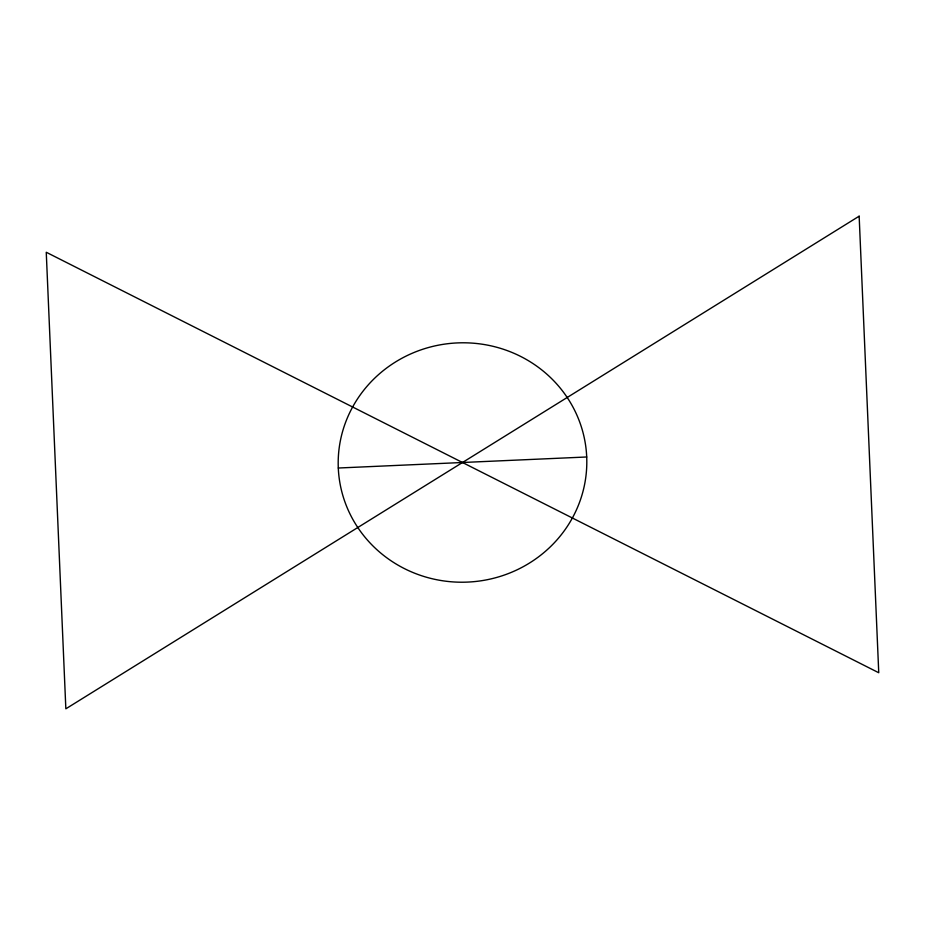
<?xml version="1.0" encoding="UTF-8"?>
<svg xmlns="http://www.w3.org/2000/svg" width="925" height="925" viewBox="0 0 925 925"><rect width="100%" height="100%" fill="white"/><g stroke="black" fill="none" stroke-linecap="round" stroke-linejoin="round"><path stroke-width="1.39" d="M338.296 468.015L586.704 456.985A124.32 119.683 -3.6 0 0 395.958 361.698A124.32 119.683 -3.6 0 0 404.838 568.817A124.32 119.683 -3.6 0 0 586.704 456.985M859.152 216.184L65.848 708.816L46.25 252.259L878.75 672.741L859.152 216.184"/></g></svg>
